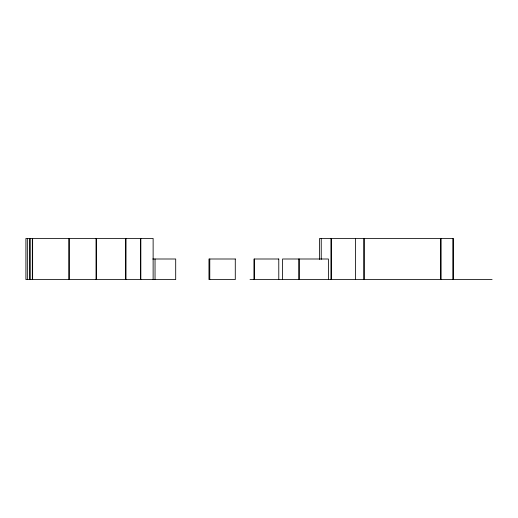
<?xml version="1.0" encoding="UTF-8"?>
<svg xmlns="http://www.w3.org/2000/svg" width="518" height="518" viewBox="0 0 518 518"><rect width="100%" height="100%" fill="white"/><g stroke="black" fill="none" stroke-linecap="round" stroke-linejoin="round"><path stroke-width="0.78" d="M152.745 259L175.699 259L175.699 279.565L25.9 279.565L25.9 238.435L153.127 238.435L153.127 279.565M278.794 259L254.092 259L254.092 279.565M250.032 279.565L492.1 279.565M453.425 279.565L453.425 238.435L319.593 238.435L319.593 259.401M452.81 238.435L452.81 279.565M440.96 238.435L440.96 279.565M440.76 238.435L440.76 279.565M364.122 238.435L364.122 279.565M363.934 238.435L363.934 279.565M355.426 238.435L355.426 279.565M331.514 238.435L331.514 279.565M330.937 238.435L330.937 279.565M328.386 279.565L328.386 259L282.556 259L282.556 279.565M321.238 238.435L321.238 259.401M299.546 259L299.546 279.565M298.685 259L298.685 279.565M278.775 259L278.794 279.565M254.241 259L254.241 279.565M209.777 259L209.777 279.565M155.037 259L155.037 279.565M140.838 238.435L140.838 279.565M140.495 238.435L140.495 279.565M96.257 238.435L96.257 279.565M96.167 238.435L96.167 279.565M69.567 238.435L69.567 279.565M68.719 238.435L68.719 279.565M32.628 238.435L32.628 279.565M32.33 238.435L32.33 279.565M30.258 238.435L30.258 279.565M29.61 238.435L29.61 279.565M27.337 238.435L27.337 279.565M235.282 259L208.968 259L208.968 279.565L235.282 279.565L235.282 259M125.816 279.565L125.816 238.435L125.783 279.565"/></g></svg>
